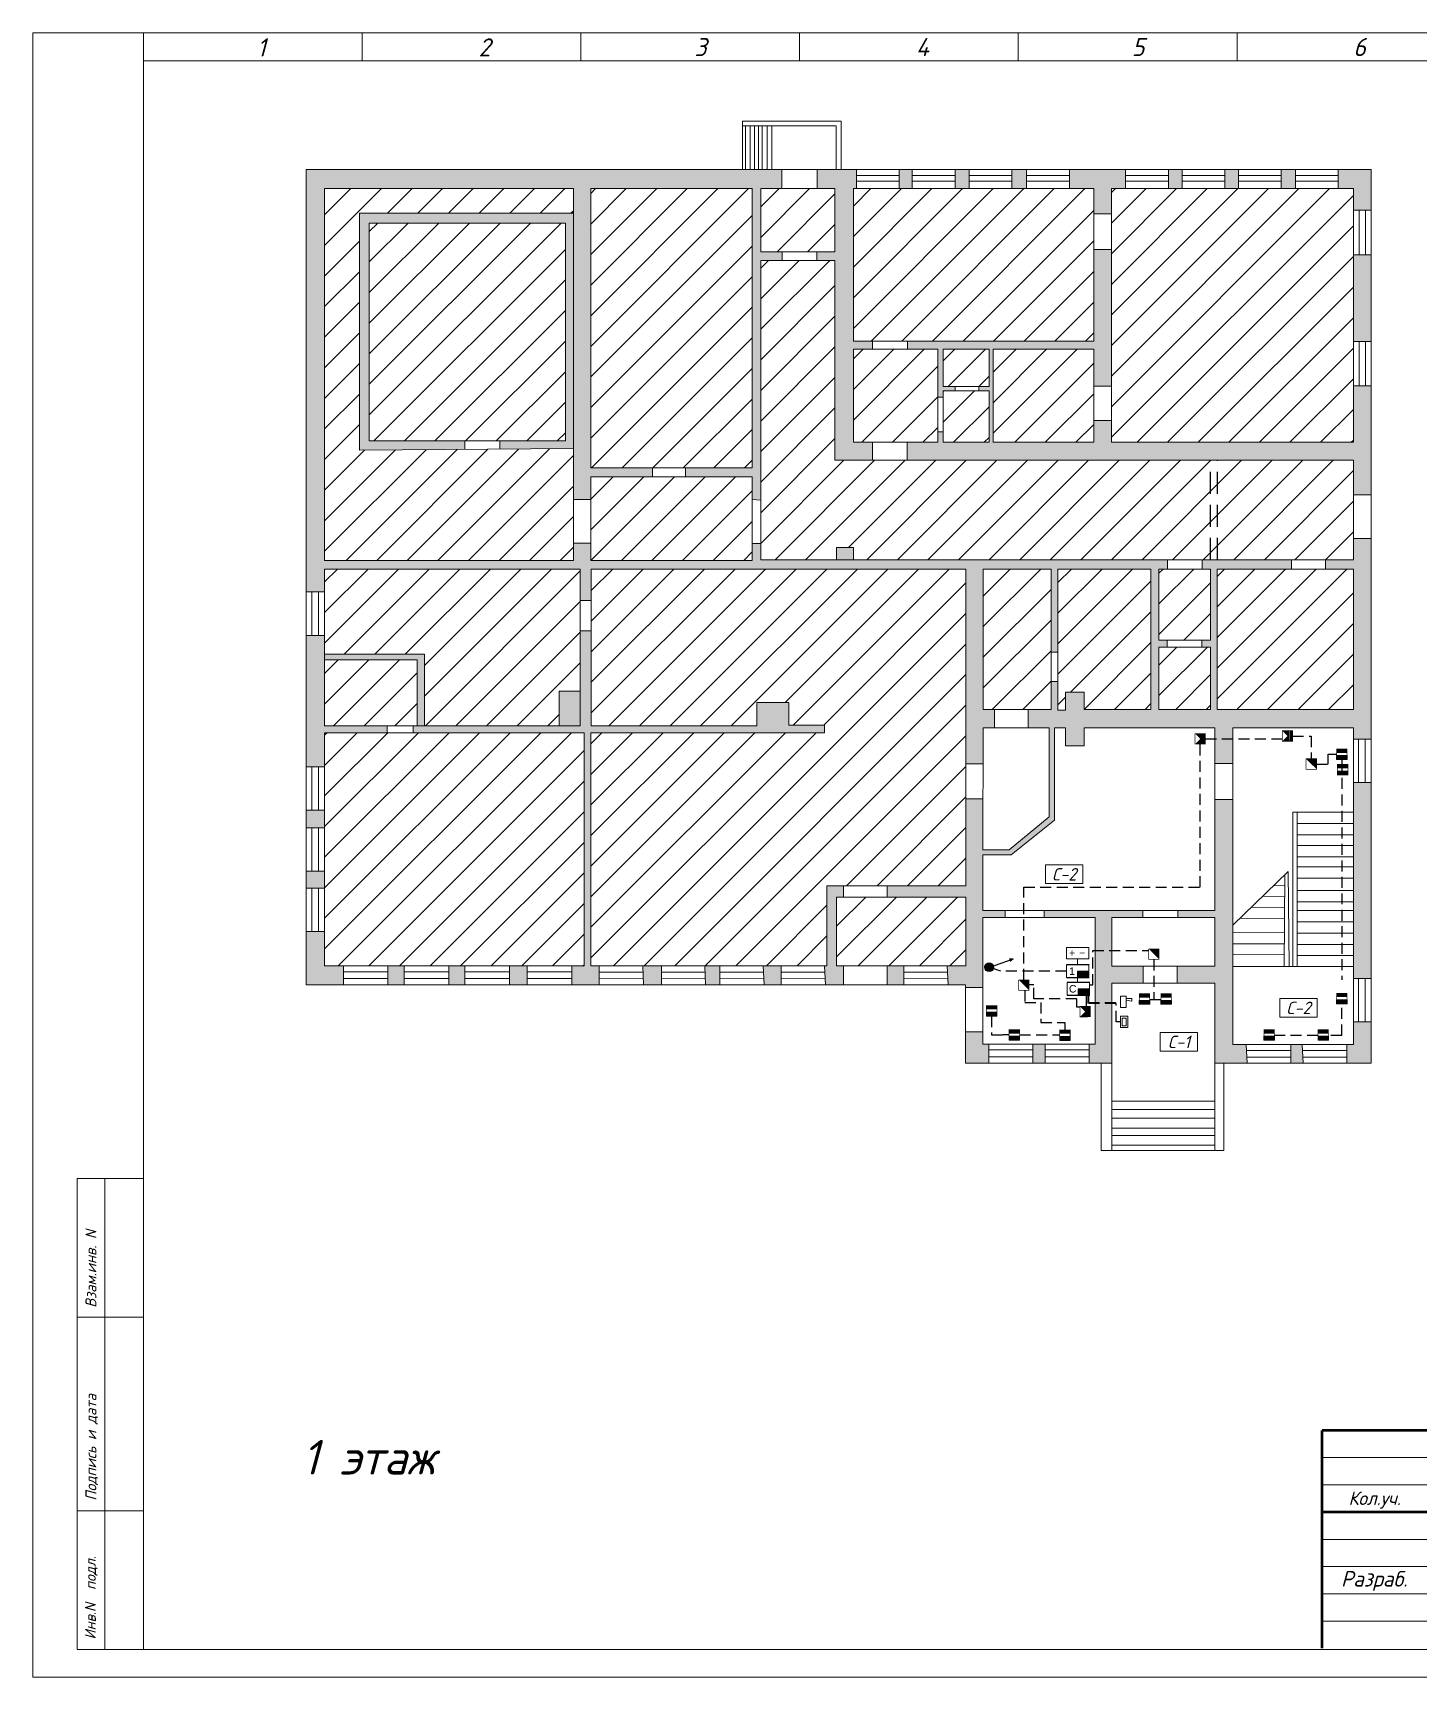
# Model space of a CAD drawing. Header units: inches. Extents: x 859 to 3530, y 393 to 1744.
# Drawn here: x 3393.6 to 3473.6, y 1135.2 to 1230.2 of the extents above; entities that cross this region are included whole.
import ezdxf

# ---------------------------------------------------------------- set-up
doc = ezdxf.new("R2010")
doc.units = ezdxf.units.IN
doc.header["$MEASUREMENT"] = 0
for name, pattern in [('Caddy_Solid', [0]), ('HIDDEN2', [4.7625, 3.175, -1.5875]), ('НЕВИДИМАЯ', [9.525, 6.35, -3.175])]:
    doc.linetypes.add(name, pattern=pattern)
doc.layers.get('0').transparency = 0.7
for name, color, linetype in [('BLK_12_THHN', 9, 'Continuous'), ('DESC', 7, 'Continuous'), ('LINK', 9, 'Continuous')]:
    doc.layers.add(name, color=color, linetype=linetype)
doc.styles.get("Standard").update_dxf_attribs({"font": 'GOST_Common Italic_0.ttf'})

# ---------------------------------------------------------------- blocks, each defined once
blk = doc.blocks.new('Звуковой')
blk.add_lwpolyline([(0.1, 2.9, 0, 4, 0), (1.5, 1.51, 4, 4, 0)], format="xyseb")
at = {"const_width": 0.2}
blk.add_lwpolyline([(0, 0), (0, 3), (3, 3), (3, 0)], close=True, dxfattribs=at)
blk = doc.blocks.new('Объем')
at = {"const_width": 0.2}
blk.add_lwpolyline([(0, 0), (0, 3), (3, 3), (3, 0)], close=True, dxfattribs=at)
for points in [[(0.21, 2.94), (0.21, 0.09)], [(0.41, 2.94), (0.41, 0.09)], [(0.61, 2.94), (0.61, 0.09)], [(0.8, 2.94), (0.8, 0.09)], [(1.01, 2.94), (1.01, 0.09)], [(1.21, 2.94), (1.21, 0.09)], [(1.39, 1.52), (2.81, 2.97)], [(1.39, 2.94), (1.39, 0.09)], [(1.39, 1.48), (2.82, 0.03)], [(1.56, 2.93), (1.56, 1.76)], [(1.56, 0.09), (1.56, 1.25)], [(1.74, 0.06), (1.74, 1.05)], [(1.76, 2.94), (1.76, 1.94)], [(1.94, 2.95), (1.94, 2.15)], [(1.94, 0.06), (1.94, 0.87)], [(2.13, 2.93), (2.13, 2.33)], [(2.13, 0.05), (2.13, 0.66)], [(2.3, 2.93), (2.3, 2.52)], [(2.31, 0.06), (2.31, 0.48)], [(2.49, 2.94), (2.49, 2.7)], [(2.49, 0.07), (2.49, 0.29)]]:
    blk.add_lwpolyline(points, dxfattribs=at)

msp = doc.modelspace()

# ---------------------------------------------------------------- hatches: boundary and pattern name
at = {"layer": 'BLK_12_THHN'}
h = msp.add_hatch(color=0, dxfattribs=at)
h.dxf.hatch_style = 1
h.paths.add_polyline_path([(3425.805, 1221.189), (3435.134, 1221.189), (3435.134, 1205.047), (3431.291, 1205.047), (3431.291, 1204.533), (3435.134, 1204.533), (3435.134, 1203.222), (3435.632, 1203.186), (3435.632, 1217.043), (3436.87, 1217.043), (3436.87, 1217.537), (3435.632, 1217.537), (3435.632, 1221.189), (3436.856, 1221.189), (3436.856, 1222.303), (3409.357, 1222.303), (3409.357, 1197.874), (3410.422, 1197.874), (3410.422, 1199.197), (3425.198, 1199.197), (3425.198, 1197.385), (3425.831, 1197.385), (3425.831, 1199.197), (3447.488, 1199.197), (3447.488, 1187.949), (3448.49, 1187.946), (3448.496, 1190.029), (3449.137, 1190.029), (3449.137, 1191.08), (3448.496, 1191.08), (3448.496, 1199.197), (3452.408, 1199.197), (3452.408, 1194.4), (3452.809, 1194.4), (3452.809, 1199.197), (3458.186, 1199.197), (3458.186, 1191.08), (3454.316, 1191.08), (3454.316, 1192.073), (3453.249, 1192.073), (3453.249, 1191.049), (3452.809, 1191.049), (3452.809, 1192.694), (3452.408, 1192.694), (3452.408, 1191.08), (3451.081, 1191.08), (3451.081, 1190.029), (3452.299, 1190.029), (3452.299, 1184.882), (3449.992, 1182.96), (3448.475, 1182.96), (3448.484, 1185.919), (3447.488, 1185.922), (3447.488, 1180.887), (3442.93, 1180.887), (3442.93, 1180.241), (3447.488, 1180.241), (3447.488, 1176.264), (3446.412, 1176.264), (3446.455, 1175.172), (3447.461, 1175.172), (3447.461, 1175.002), (3448.459, 1175.002), (3448.459, 1179.059), (3449.749, 1179.059), (3449.765, 1179.456), (3448.459, 1179.456), (3448.459, 1182.681), (3450.104, 1182.681), (3452.603, 1184.689), (3452.603, 1190.029), (3453.249, 1190.029), (3453.249, 1188.981), (3454.316, 1188.981), (3454.316, 1190.029), (3461.875, 1190.029), (3461.875, 1187.956), (3462.92, 1187.956), (3462.92, 1190.029), (3469.887, 1190.029), (3469.887, 1189.373), (3470.915, 1189.373), (3470.915, 1200.965), (3469.887, 1200.965), (3469.887, 1199.74), (3468.265, 1199.74), (3468.265, 1199.197), (3469.887, 1199.197), (3469.887, 1191.08), (3462.008, 1191.08), (3462.008, 1199.197), (3466.305, 1199.197), (3466.305, 1199.74), (3461.142, 1199.74), (3461.142, 1199.197), (3461.631, 1199.197), (3461.631, 1195.094), (3461.129, 1195.094), (3461.129, 1194.685), (3461.631, 1194.685), (3461.631, 1191.08), (3458.647, 1191.08), (3458.647, 1194.685), (3459.117, 1194.685), (3459.117, 1195.094), (3458.647, 1195.094), (3458.647, 1199.197), (3459.148, 1199.197), (3459.148, 1199.74), (3435.632, 1199.74), (3435.632, 1200.683), (3435.134, 1200.683), (3435.134, 1199.701), (3425.805, 1199.701), (3425.805, 1200.694), (3424.8, 1200.694), (3424.8, 1199.701), (3410.422, 1199.701), (3410.422, 1221.189), (3424.8, 1221.189), (3424.8, 1203.213), (3425.805, 1203.213), (3425.805, 1204.533), (3429.37, 1204.533), (3429.37, 1205.047), (3425.805, 1205.047)])
h.paths.add_polyline_path([(3440.984, 1221.189), (3441.164, 1221.189), (3441.164, 1222.303), (3438.884, 1222.303), (3438.884, 1221.189), (3439.922, 1221.189), (3439.922, 1217.537), (3438.873, 1217.537), (3438.873, 1217.043), (3439.922, 1217.043), (3439.922, 1205.495), (3442.086, 1205.495), (3442.086, 1206.526), (3440.984, 1206.526), (3440.984, 1211.906), (3442.098, 1211.906), (3442.098, 1212.376), (3440.984, 1212.376)], flags=17)
h.paths.add_polyline_path([(3455.906, 1217.676), (3454.879, 1217.676), (3454.879, 1212.376), (3444.119, 1212.376), (3444.119, 1211.906), (3445.866, 1211.906), (3445.866, 1209.127), (3446.178, 1209.127), (3446.178, 1209.496), (3446.871, 1209.496), (3446.871, 1209.745), (3446.178, 1209.745), (3446.178, 1211.906), (3448.828, 1211.906), (3448.828, 1209.745), (3448.227, 1209.745), (3448.227, 1209.496), (3448.828, 1209.496), (3448.828, 1206.526), (3446.178, 1206.526), (3446.178, 1207.131), (3445.866, 1207.131), (3445.866, 1206.526), (3444.098, 1206.526), (3444.098, 1205.495), (3469.887, 1205.495), (3469.887, 1203.488), (3470.915, 1203.488), (3470.915, 1209.783), (3469.887, 1209.783), (3469.887, 1206.526), (3455.906, 1206.526), (3455.906, 1207.794), (3454.879, 1207.794), (3454.879, 1206.526), (3449.065, 1206.526), (3449.065, 1211.906), (3454.879, 1211.906), (3454.879, 1209.779), (3455.906, 1209.779)], flags=17)
h.paths.add_polyline_path([(3454.879, 1221.189), (3454.879, 1219.736), (3455.906, 1219.736), (3455.906, 1221.189), (3456.718, 1221.189), (3456.718, 1222.303), (3453.468, 1222.303), (3453.468, 1221.189)], flags=17)
h.paths.add_polyline_path([(3450.995, 1222.303), (3450.143, 1222.303), (3450.143, 1221.189), (3450.995, 1221.189)], flags=17)
h.paths.add_polyline_path([(3446.86, 1221.189), (3447.67, 1221.189), (3447.67, 1222.303), (3446.86, 1222.303)], flags=17)
h.paths.add_polyline_path([(3443.637, 1221.189), (3444.387, 1221.189), (3444.387, 1222.303), (3443.637, 1222.303)], flags=17)
h.paths.add_polyline_path([(3459.191, 1221.189), (3459.982, 1221.189), (3459.982, 1222.303), (3459.191, 1222.303)], flags=17)
h.paths.add_polyline_path([(3462.454, 1221.189), (3463.245, 1221.189), (3463.245, 1222.303), (3462.454, 1222.303)], flags=17)
h.paths.add_polyline_path([(3465.718, 1221.189), (3466.538, 1221.189), (3466.538, 1222.303), (3465.718, 1222.303)], flags=17)
h.paths.add_polyline_path([(3469.887, 1221.189), (3469.887, 1219.94), (3470.915, 1219.94), (3470.915, 1222.303), (3469.011, 1222.303), (3469.011, 1221.189)], flags=17)
h.paths.add_polyline_path([(3469.887, 1212.355), (3470.915, 1212.355), (3470.915, 1217.368), (3469.887, 1217.368)], flags=16)
h.paths.add_polyline_path([(3425.831, 1190.137), (3425.831, 1195.631), (3425.198, 1195.631), (3425.198, 1190.137), (3415.538, 1190.137), (3415.538, 1189.739), (3425.416, 1189.739), (3425.416, 1176.264), (3424.707, 1176.264), (3424.707, 1175.172), (3426.299, 1175.172), (3426.299, 1176.264), (3425.812, 1176.264), (3425.812, 1189.739), (3439.317, 1189.739), (3439.317, 1190.181), (3437.259, 1190.181), (3437.259, 1191.486), (3435.401, 1191.486), (3435.401, 1190.137)], flags=17)
h.paths.add_polyline_path([(3409.357, 1187.768), (3410.422, 1187.768), (3410.422, 1189.739), (3414.036, 1189.739), (3414.036, 1190.137), (3410.422, 1190.137), (3410.422, 1195.366), (3409.357, 1195.366)], flags=17)
h.paths.add_polyline_path([(3415.772, 1193.943), (3415.772, 1190.137), (3416.195, 1190.137), (3416.195, 1194.278), (3410.422, 1194.278), (3410.422, 1193.943)], flags=17)
h.paths.add_polyline_path([(3410.422, 1185.261), (3409.357, 1185.261), (3409.357, 1184.237), (3410.422, 1184.237)], flags=17)
h.paths.add_polyline_path([(3410.422, 1181.729), (3409.357, 1181.729), (3409.357, 1180.761), (3410.422, 1180.761)], flags=17)
h.paths.add_polyline_path([(3409.357, 1175.172), (3411.506, 1175.172), (3411.506, 1176.264), (3410.422, 1176.264), (3410.422, 1178.253), (3409.357, 1178.253)], flags=17)
h.paths.add_polyline_path([(3414.084, 1175.172), (3415.024, 1175.172), (3415.024, 1176.264), (3414.084, 1176.264)], flags=17)
h.paths.add_polyline_path([(3417.602, 1175.172), (3418.534, 1175.172), (3418.534, 1176.264), (3417.602, 1176.264)], flags=16)
h.paths.add_polyline_path([(3421.112, 1176.264), (3421.112, 1175.172), (3422.129, 1175.172), (3422.129, 1176.264)], flags=16)
h.paths.add_polyline_path([(3428.854, 1175.172), (3429.89, 1175.172), (3429.89, 1176.264), (3428.811, 1176.264)], flags=16)
h = msp.add_hatch(color=0, dxfattribs=at)
h.dxf.hatch_style = 1
h.paths.add_polyline_path([(3412.444, 1219.763), (3412.444, 1206.07), (3418.523, 1206.113), (3418.52, 1206.602), (3413.006, 1206.602), (3413.006, 1219.201), (3424.338, 1219.201), (3424.338, 1206.602), (3420.548, 1206.602), (3420.551, 1206.128), (3424.8, 1206.158), (3424.8, 1219.763)])
h = msp.add_hatch(color=0, dxfattribs=at)
h.dxf.hatch_style = 1
h.paths.add_polyline_path([(3440.001, 1200.45), (3440.001, 1199.74), (3440.996, 1199.74), (3440.996, 1200.45)])
h.paths.add_polyline_path([(3425.198, 1192.145), (3423.979, 1192.145), (3423.979, 1190.137), (3425.198, 1190.137)])
h = msp.add_hatch(color=0, dxfattribs=at)
h.dxf.hatch_style = 1
h.paths.add_polyline_path([(3432.444, 1175.172), (3433.267, 1175.172), (3433.267, 1176.264), (3432.402, 1176.264)])
h.paths.add_polyline_path([(3436.812, 1176.264), (3435.779, 1176.264), (3435.821, 1175.172), (3436.812, 1175.172)])
h.paths.add_polyline_path([(3439.367, 1175.172), (3440.412, 1175.172), (3440.412, 1176.264), (3440.011, 1176.264), (3440.011, 1180.241), (3440.412, 1180.241), (3440.412, 1180.887), (3439.457, 1180.887), (3439.457, 1176.264), (3439.324, 1176.264)])
h.paths.add_polyline_path([(3442.93, 1175.172), (3443.9, 1175.172), (3443.9, 1176.264), (3442.93, 1176.264)])
h.paths.add_polyline_path([(3447.461, 1170.63), (3448.806, 1170.63), (3448.806, 1171.73), (3448.459, 1171.73), (3448.459, 1172.447), (3447.461, 1172.447)])
h.paths.add_polyline_path([(3455.306, 1170.63), (3455.928, 1170.63), (3455.928, 1175.27), (3457.731, 1175.27), (3457.731, 1176.248), (3455.928, 1176.248), (3455.928, 1179.059), (3457.72, 1179.059), (3457.72, 1179.456), (3452.007, 1179.456), (3452.007, 1179.059), (3454.959, 1179.059), (3454.959, 1171.73), (3454.612, 1171.73), (3454.612, 1170.63)])
h.paths.add_polyline_path([(3462.92, 1185.885), (3461.875, 1185.885), (3461.875, 1179.456), (3459.74, 1179.456), (3459.74, 1179.059), (3461.875, 1179.059), (3461.875, 1176.248), (3459.708, 1176.248), (3459.708, 1175.27), (3461.875, 1175.27), (3461.875, 1170.63), (3462.4, 1170.63), (3463.745, 1170.63), (3463.684, 1171.712), (3462.92, 1171.712)])
h.paths.add_polyline_path([(3470.915, 1186.868), (3469.887, 1186.868), (3469.887, 1175.525), (3470.915, 1175.525)])
h.paths.add_polyline_path([(3469.887, 1171.712), (3469.499, 1171.712), (3469.499, 1170.63), (3470.915, 1170.63), (3470.915, 1173.02), (3469.887, 1173.02)])
h = msp.add_hatch(color=0, dxfattribs=at)
h.dxf.hatch_style = 1
h.paths.add_polyline_path([(3450.23, 1176.653), (3450.058, 1176.594), (3450.085, 1176.509)])
h.paths.add_polyline_path([(3450.033, 1176.671), (3450.058, 1176.594), (3450.23, 1176.653)])
h = msp.add_hatch(color=0, dxfattribs=at)
h.dxf.hatch_style = 1
h.paths.add_polyline_path([(3449.086, 1176.179, 1), (3448.587, 1176.179, 1)])
h = msp.add_hatch(color=0, dxfattribs=at)
h.dxf.hatch_style = 1
h.paths.add_polyline_path([(3452.07, 1171.73), (3451.349, 1171.73), (3451.349, 1170.63), (3452.07, 1170.63)])
h.paths.add_polyline_path([(3466.922, 1171.712), (3466.261, 1171.712), (3466.261, 1170.63), (3466.983, 1170.63)])
at = {"layer": 'DESC', "lineweight": 15}
h = msp.add_hatch(color=0, dxfattribs=at)
h.dxf.hatch_style = 1
h.paths.add_polyline_path([(3468.916, 1188.419), (3468.916, 1188.194), (3469.521, 1188.194), (3469.521, 1188.419)])
h.paths.add_polyline_path([(3469.521, 1188.575), (3469.521, 1188.799), (3468.916, 1188.799), (3468.916, 1188.575)])
h = msp.add_hatch(color=0, dxfattribs=at)
h.dxf.hatch_style = 1
h.paths.add_polyline_path([(3468.966, 1187.521), (3468.966, 1187.296), (3469.571, 1187.296), (3469.571, 1187.521)])
h.paths.add_polyline_path([(3469.571, 1187.677), (3469.571, 1187.901), (3468.966, 1187.901), (3468.966, 1187.677)])
at = {"layer": 'DESC'}
for points in [[(3453.946, 1175.956), (3453.946, 1175.578), (3454.594, 1175.578), (3454.594, 1175.956)], [(3453.987, 1174.935), (3453.987, 1174.557), (3454.635, 1174.557), (3454.635, 1174.935)]]:
    msp.add_hatch(color=0, dxfattribs=at).paths.add_polyline_path(points)
at = {"layer": 'DESC', "lineweight": 15}
h = msp.add_hatch(color=0, dxfattribs=at)
h.dxf.hatch_style = 1
h.paths.add_polyline_path([(3448.673, 1173.586), (3448.673, 1173.362), (3449.278, 1173.362), (3449.278, 1173.586)])
h.paths.add_polyline_path([(3449.278, 1173.742), (3449.278, 1173.967), (3448.673, 1173.967), (3448.673, 1173.742)])
h = msp.add_hatch(color=0, dxfattribs=at)
h.dxf.hatch_style = 1
h.paths.add_polyline_path([(3457.51, 1174.267), (3457.51, 1174.042), (3458.115, 1174.042), (3458.115, 1174.267)])
h.paths.add_polyline_path([(3458.115, 1174.423), (3458.115, 1174.647), (3457.51, 1174.647), (3457.51, 1174.423)])
h = msp.add_hatch(color=0, dxfattribs=at)
h.dxf.hatch_style = 1
h.paths.add_polyline_path([(3458.761, 1174.267), (3458.761, 1174.042), (3459.366, 1174.042), (3459.366, 1174.267)])
h.paths.add_polyline_path([(3459.366, 1174.423), (3459.366, 1174.647), (3458.761, 1174.647), (3458.761, 1174.423)])
h = msp.add_hatch(color=0, dxfattribs=at)
h.dxf.hatch_style = 1
h.paths.add_polyline_path([(3468.918, 1174.3), (3468.918, 1174.076), (3469.523, 1174.076), (3469.523, 1174.3)])
h.paths.add_polyline_path([(3469.523, 1174.456), (3469.523, 1174.68), (3468.918, 1174.68), (3468.918, 1174.456)])
h = msp.add_hatch(color=0, dxfattribs=at)
h.dxf.hatch_style = 1
h.paths.add_polyline_path([(3449.988, 1172.194), (3449.988, 1171.969), (3450.593, 1171.969), (3450.593, 1172.194)])
h.paths.add_polyline_path([(3450.593, 1172.35), (3450.593, 1172.574), (3449.988, 1172.574), (3449.988, 1172.35)])
h = msp.add_hatch(color=0, dxfattribs=at)
h.dxf.hatch_style = 1
h.paths.add_polyline_path([(3452.911, 1172.179), (3452.911, 1171.955), (3453.516, 1171.955), (3453.516, 1172.179)])
h.paths.add_polyline_path([(3453.516, 1172.335), (3453.516, 1172.559), (3452.911, 1172.559), (3452.911, 1172.335)])
h = msp.add_hatch(color=0, dxfattribs=at)
h.dxf.hatch_style = 1
h.paths.add_polyline_path([(3464.715, 1172.194), (3464.715, 1171.97), (3465.32, 1171.97), (3465.32, 1172.194)])
h.paths.add_polyline_path([(3465.32, 1172.35), (3465.32, 1172.575), (3464.715, 1172.575), (3464.715, 1172.35)])
h = msp.add_hatch(color=0, dxfattribs=at)
h.dxf.hatch_style = 1
h.paths.add_polyline_path([(3467.841, 1172.194), (3467.841, 1171.97), (3468.445, 1171.97), (3468.445, 1172.194)])
h.paths.add_polyline_path([(3468.445, 1172.35), (3468.445, 1172.575), (3467.841, 1172.575), (3467.841, 1172.35)])
at = {"layer": 'LINK'}
h = msp.add_hatch(dxfattribs=at)
h.set_pattern_fill('ANSI31', color=0, scale=10)
h.set_pattern_definition([(45, (2182.1517, 1076.8079), (-0.8838835, 0.8838835), [])])
h.paths.add_polyline_path([(3435.134, 1221.189), (3425.805, 1221.189), (3425.805, 1205.047), (3435.134, 1205.047)])
h.paths.add_polyline_path([(3424.338, 1219.201), (3413.006, 1219.201), (3413.006, 1206.602), (3424.338, 1206.602)], flags=17)
h.paths.add_polyline_path([(3424.8, 1206.158), (3412.444, 1206.07), (3412.444, 1219.763), (3424.8, 1219.763), (3424.8, 1221.189), (3410.422, 1221.189), (3410.422, 1199.701), (3424.8, 1199.701)])
h.paths.add_polyline_path([(3435.134, 1204.533), (3425.805, 1204.533), (3425.805, 1199.701), (3435.134, 1199.701)])
h.paths.add_polyline_path([(3469.887, 1205.495), (3439.922, 1205.495), (3439.922, 1217.043), (3435.632, 1217.043), (3435.632, 1199.74), (3440.001, 1199.74), (3440.001, 1200.45), (3440.996, 1200.45), (3440.996, 1199.74), (3469.887, 1199.74)])
h.paths.add_polyline_path([(3454.879, 1221.189), (3440.984, 1221.189), (3440.984, 1212.376), (3454.879, 1212.376)])
h.paths.add_polyline_path([(3439.922, 1221.189), (3435.632, 1221.189), (3435.632, 1217.537), (3439.922, 1217.537)])
h.paths.add_polyline_path([(3469.887, 1221.189), (3455.906, 1221.189), (3455.906, 1206.526), (3469.887, 1206.526)])
h.paths.add_polyline_path([(3454.879, 1211.906), (3449.065, 1211.906), (3449.065, 1206.526), (3454.879, 1206.526)], flags=17)
h.paths.add_polyline_path([(3448.828, 1209.496), (3446.178, 1209.496), (3446.178, 1206.526), (3448.828, 1206.526)], flags=17)
h.paths.add_polyline_path([(3448.828, 1211.906), (3446.178, 1211.906), (3446.178, 1209.745), (3448.828, 1209.745)], flags=17)
h.paths.add_polyline_path([(3445.866, 1211.906), (3440.984, 1211.906), (3440.984, 1206.526), (3445.866, 1206.526)], flags=17)
h.paths.add_polyline_path([(3425.198, 1199.197), (3410.422, 1199.197), (3410.422, 1194.278), (3416.195, 1194.278), (3416.195, 1190.137), (3423.979, 1190.137), (3423.979, 1192.145), (3425.198, 1192.145)])
h.paths.add_polyline_path([(3425.416, 1189.739), (3410.422, 1189.739), (3410.422, 1176.264), (3425.416, 1176.264)])
h.paths.add_polyline_path([(3415.772, 1193.943), (3410.422, 1193.943), (3410.422, 1190.137), (3415.772, 1190.137)], flags=17)
h.paths.add_polyline_path([(3447.488, 1199.197), (3425.831, 1199.197), (3425.831, 1190.137), (3435.401, 1190.137), (3435.401, 1191.486), (3437.259, 1191.486), (3437.259, 1190.181), (3439.317, 1190.181), (3439.317, 1189.739), (3425.812, 1189.739), (3425.812, 1176.264), (3439.457, 1176.264), (3439.457, 1180.887), (3447.488, 1180.887)])
h.paths.add_polyline_path([(3447.488, 1180.241), (3440.011, 1180.241), (3440.011, 1176.264), (3447.488, 1176.264)], flags=17)
h.paths.add_polyline_path([(3452.408, 1199.197), (3448.496, 1199.197), (3448.496, 1191.08), (3452.408, 1191.08)])
h.paths.add_polyline_path([(3458.186, 1199.197), (3452.809, 1199.197), (3452.809, 1191.049), (3453.249, 1191.049), (3453.249, 1192.073), (3454.316, 1192.073), (3454.316, 1191.08), (3458.186, 1191.08)])
h.paths.add_polyline_path([(3461.631, 1199.197), (3458.647, 1199.197), (3458.647, 1195.094), (3461.631, 1195.094)])
h.paths.add_polyline_path([(3461.631, 1194.685), (3458.647, 1194.685), (3458.647, 1191.08), (3461.631, 1191.08)])
h.paths.add_polyline_path([(3469.887, 1199.197), (3462.008, 1199.197), (3462.008, 1191.08), (3469.887, 1191.08)])

# ---------------------------------------------------------------- linework, layer by layer
at = {"layer": 'BLK_12_THHN', "color": 0, "lineweight": 15}
for p, q in [((3440.272, 1225.09), (3434.567, 1225.09)), ((3434.567, 1225.09), (3434.567, 1222.303)), ((3440.272, 1222.303), (3440.272, 1225.09)), ((3434.567, 1224.818), (3439.987, 1224.818)), ((3434.757, 1224.818), (3434.757, 1222.303)), ((3435.018, 1224.818), (3435.018, 1222.303)), ((3435.267, 1224.818), (3435.267, 1222.303)), ((3435.504, 1224.818), (3435.504, 1222.303)), ((3435.706, 1224.818), (3435.706, 1222.303)), ((3436.002, 1224.818), (3436.002, 1222.303)), ((3436.275, 1224.818), (3436.275, 1222.303)), ((3439.987, 1224.818), (3439.987, 1222.303)), ((3409.357, 1222.303), (3470.915, 1222.303)), ((3409.357, 1175.172), (3409.357, 1222.303)), ((3436.856, 1222.303), (3436.856, 1221.189)), ((3438.884, 1222.303), (3438.884, 1221.189)), ((3441.164, 1222.303), (3441.164, 1221.189)), ((3443.637, 1222.303), (3443.637, 1221.189)), ((3444.387, 1222.303), (3444.387, 1221.189)), ((3446.86, 1222.303), (3446.86, 1221.189)), ((3447.67, 1222.303), (3447.67, 1221.189)), ((3450.143, 1222.303), (3450.143, 1221.189)), ((3450.995, 1222.303), (3450.995, 1221.189)), ((3453.468, 1222.303), (3453.468, 1221.189)), ((3456.718, 1222.303), (3456.718, 1221.189)), ((3459.191, 1222.303), (3459.191, 1221.189)), ((3459.982, 1222.303), (3459.982, 1221.189)), ((3462.454, 1222.303), (3462.454, 1221.189)), ((3463.245, 1222.303), (3463.245, 1221.189)), ((3465.718, 1222.303), (3465.718, 1221.189)), ((3466.538, 1222.303), (3466.538, 1221.189)), ((3469.011, 1222.303), (3469.011, 1221.189)), ((3470.915, 1222.303), (3470.915, 1170.63)), ((3441.164, 1221.955), (3443.637, 1221.955)), ((3441.164, 1221.61), (3443.637, 1221.61)), ((3444.387, 1221.955), (3446.86, 1221.955)), ((3444.387, 1221.61), (3446.86, 1221.61)), ((3447.67, 1221.955), (3450.143, 1221.955)), ((3447.67, 1221.61), (3450.143, 1221.61)), ((3450.995, 1221.955), (3453.468, 1221.955)), ((3450.995, 1221.61), (3453.468, 1221.61)), ((3456.718, 1221.955), (3459.191, 1221.955)), ((3456.718, 1221.61), (3459.191, 1221.61)), ((3459.982, 1221.955), (3462.454, 1221.955)), ((3459.982, 1221.61), (3462.454, 1221.61)), ((3463.245, 1221.955), (3465.718, 1221.955)), ((3463.245, 1221.61), (3465.718, 1221.61)), ((3466.538, 1221.955), (3469.011, 1221.955)), ((3466.538, 1221.61), (3469.011, 1221.61)), ((3424.8, 1221.189), (3410.422, 1221.189)), ((3410.422, 1221.189), (3410.422, 1199.701)), ((3424.8, 1199.701), (3424.8, 1221.189)), ((3425.805, 1221.189), (3435.134, 1221.189)), ((3425.805, 1205.047), (3425.805, 1221.189)), ((3435.134, 1221.189), (3435.134, 1205.047)), ((3435.632, 1221.189), (3439.922, 1221.189)), ((3435.632, 1217.537), (3435.632, 1221.189)), ((3439.922, 1221.189), (3439.922, 1217.537)), ((3440.984, 1221.189), (3454.879, 1221.189)), ((3440.984, 1212.376), (3440.984, 1221.189)), ((3454.879, 1221.189), (3454.879, 1212.376)), ((3455.906, 1221.189), (3469.887, 1221.189)), ((3455.906, 1206.526), (3455.906, 1221.189)), ((3469.887, 1221.189), (3469.887, 1206.526)), ((3424.8, 1219.763), (3412.444, 1219.763)), ((3412.444, 1219.763), (3412.444, 1206.07)), ((3454.879, 1219.736), (3455.906, 1219.736)), ((3469.887, 1219.94), (3470.915, 1219.94)), ((3470.211, 1219.94), (3470.211, 1217.368)), ((3470.581, 1219.94), (3470.581, 1217.368)), ((3424.338, 1219.201), (3413.006, 1219.201)), ((3413.006, 1219.201), (3413.006, 1206.602)), ((3424.338, 1206.602), (3424.338, 1219.201)), ((3439.922, 1217.537), (3435.632, 1217.537)), ((3436.87, 1217.537), (3436.87, 1217.043)), ((3438.873, 1217.537), (3438.873, 1217.043)), ((3454.879, 1217.676), (3455.906, 1217.676)), ((3435.632, 1217.043), (3439.922, 1217.043)), ((3435.632, 1199.74), (3435.632, 1217.043)), ((3439.922, 1217.043), (3439.922, 1205.495)), ((3469.887, 1217.368), (3470.915, 1217.368)), ((3454.879, 1212.376), (3440.984, 1212.376)), ((3440.984, 1211.906), (3445.866, 1211.906)), ((3440.984, 1206.526), (3440.984, 1211.906)), ((3442.098, 1212.376), (3442.098, 1211.906)), ((3444.119, 1212.376), (3444.119, 1211.906)), ((3445.866, 1211.906), (3445.866, 1206.526)), ((3446.178, 1211.906), (3448.828, 1211.906)), ((3446.178, 1209.745), (3446.178, 1211.906)), ((3448.828, 1211.906), (3448.828, 1209.745)), ((3449.065, 1211.906), (3454.879, 1211.906)), ((3449.065, 1206.526), (3449.065, 1211.906)), ((3454.879, 1211.906), (3454.879, 1206.526)), ((3469.887, 1212.355), (3470.915, 1212.355)), ((3470.211, 1212.355), (3470.211, 1209.783)), ((3470.581, 1212.355), (3470.581, 1209.783)), ((3445.866, 1209.127), (3446.178, 1209.127)), ((3448.828, 1209.745), (3446.178, 1209.745)), ((3446.178, 1209.496), (3448.828, 1209.496)), ((3446.178, 1206.526), (3446.178, 1209.496)), ((3446.871, 1209.745), (3446.871, 1209.496)), ((3448.227, 1209.745), (3448.227, 1209.496)), ((3448.828, 1209.496), (3448.828, 1206.526)), ((3454.879, 1209.779), (3455.906, 1209.779)), ((3469.887, 1209.783), (3470.915, 1209.783)), ((3445.866, 1207.131), (3446.178, 1207.131)), ((3454.879, 1207.794), (3455.906, 1207.794)), ((3412.444, 1206.07), (3424.8, 1206.158)), ((3413.006, 1206.602), (3424.338, 1206.602)), ((3418.52, 1206.602), (3418.523, 1206.113)), ((3420.548, 1206.602), (3420.551, 1206.128)), ((3445.866, 1206.526), (3440.984, 1206.526)), ((3442.086, 1206.526), (3442.086, 1205.495)), ((3444.098, 1206.526), (3444.098, 1205.495)), ((3448.828, 1206.526), (3446.178, 1206.526)), ((3454.879, 1206.526), (3449.065, 1206.526)), ((3469.887, 1206.526), (3455.906, 1206.526)), ((3439.922, 1205.495), (3469.887, 1205.495)), ((3469.887, 1205.495), (3469.887, 1199.74)), ((3435.134, 1205.047), (3425.805, 1205.047)), ((3435.134, 1204.533), (3425.805, 1204.533)), ((3425.805, 1204.533), (3425.805, 1199.701)), ((3429.37, 1205.047), (3429.37, 1204.533)), ((3431.291, 1205.047), (3431.291, 1204.533)), ((3435.134, 1199.701), (3435.134, 1204.533)), ((3424.8, 1203.213), (3425.805, 1203.213)), ((3435.134, 1203.222), (3435.632, 1203.186)), ((3469.887, 1203.488), (3470.915, 1203.488)), ((3424.8, 1200.694), (3425.805, 1200.694)), ((3435.134, 1200.683), (3435.632, 1200.683)), ((3440.001, 1199.74), (3440.001, 1200.45)), ((3440.001, 1200.45), (3440.996, 1200.45)), ((3440.996, 1200.45), (3440.996, 1199.74)), ((3469.887, 1200.965), (3470.915, 1200.965)), ((3410.422, 1199.701), (3424.8, 1199.701)), ((3425.805, 1199.701), (3435.134, 1199.701)), ((3469.887, 1199.74), (3435.632, 1199.74)), ((3459.148, 1199.74), (3459.148, 1199.197)), ((3461.142, 1199.74), (3461.142, 1199.197)), ((3466.305, 1199.74), (3466.305, 1199.197)), ((3468.265, 1199.74), (3468.265, 1199.197)), ((3425.198, 1199.197), (3410.422, 1199.197)), ((3410.422, 1199.197), (3410.422, 1190.137)), ((3425.198, 1190.137), (3425.198, 1199.197)), ((3425.831, 1190.137), (3425.831, 1199.197)), ((3425.831, 1199.197), (3447.488, 1199.197)), ((3447.488, 1199.197), (3447.488, 1180.887)), ((3448.496, 1191.08), (3448.496, 1199.197)), ((3448.496, 1199.197), (3452.408, 1199.197)), ((3452.408, 1199.197), (3452.408, 1191.08)), ((3458.186, 1199.197), (3452.809, 1199.197)), ((3452.809, 1199.197), (3452.809, 1191.049)), ((3458.186, 1191.08), (3458.186, 1199.197)), ((3461.631, 1199.197), (3458.647, 1199.197)), ((3458.647, 1199.197), (3458.647, 1195.094)), ((3461.631, 1195.094), (3461.631, 1199.197)), ((3469.887, 1199.197), (3462.008, 1199.197)), ((3462.008, 1199.197), (3462.008, 1191.08)), ((3469.887, 1191.08), (3469.887, 1199.197)), ((3409.357, 1197.874), (3410.422, 1197.874)), ((3409.676, 1197.874), (3409.676, 1195.366)), ((3410.062, 1197.874), (3410.062, 1195.366)), ((3425.198, 1197.385), (3425.831, 1197.385)), ((3425.198, 1195.631), (3425.831, 1195.631)), ((3409.357, 1195.366), (3410.422, 1195.366)), ((3458.647, 1195.094), (3461.631, 1195.094)), ((3458.647, 1194.685), (3461.631, 1194.685)), ((3458.647, 1191.08), (3458.647, 1194.685)), ((3459.117, 1195.094), (3459.117, 1194.685)), ((3461.129, 1195.094), (3461.129, 1194.685)), ((3461.631, 1194.685), (3461.631, 1191.08)), ((3410.422, 1194.278), (3416.195, 1194.278)), ((3415.772, 1193.943), (3410.422, 1193.943)), ((3415.772, 1190.137), (3415.772, 1193.943)), ((3416.195, 1194.278), (3416.195, 1190.137)), ((3452.408, 1194.4), (3452.809, 1194.4)), ((3425.198, 1192.145), (3423.979, 1192.145)), ((3423.979, 1192.145), (3423.979, 1190.137)), ((3452.408, 1192.694), (3452.809, 1192.694)), ((3453.249, 1191.049), (3453.249, 1192.073)), ((3453.249, 1192.073), (3454.316, 1192.073)), ((3454.316, 1192.073), (3454.316, 1191.08)), ((3437.259, 1191.486), (3435.401, 1191.486)), ((3435.401, 1191.486), (3435.401, 1190.137)), ((3437.259, 1190.181), (3437.259, 1191.486)), ((3452.408, 1191.08), (3448.496, 1191.08)), ((3449.137, 1191.08), (3449.137, 1190.029)), ((3451.081, 1191.08), (3451.081, 1190.029)), ((3452.809, 1191.049), (3453.249, 1191.049)), ((3454.316, 1191.08), (3458.186, 1191.08)), ((3461.631, 1191.08), (3458.647, 1191.08)), ((3462.008, 1191.08), (3469.887, 1191.08)), ((3410.422, 1190.137), (3425.198, 1190.137)), ((3414.036, 1190.137), (3414.036, 1189.739)), ((3415.538, 1190.137), (3415.538, 1189.739)), ((3435.401, 1190.137), (3425.831, 1190.137)), ((3439.317, 1190.181), (3437.259, 1190.181)), ((3439.317, 1189.739), (3439.317, 1190.181)), ((3448.475, 1182.96), (3448.496, 1190.029)), ((3448.496, 1190.029), (3452.299, 1190.029)), ((3452.299, 1190.029), (3452.299, 1184.882)), ((3453.249, 1190.029), (3452.603, 1190.029)), ((3452.603, 1190.029), (3452.603, 1184.689)), ((3453.249, 1188.981), (3453.249, 1190.029)), ((3461.875, 1190.029), (3454.316, 1190.029)), ((3454.316, 1190.029), (3454.316, 1188.981)), ((3461.875, 1179.456), (3461.875, 1190.029)), ((3462.92, 1171.712), (3462.92, 1190.029)), ((3462.92, 1190.029), (3469.887, 1190.029)), ((3469.887, 1190.029), (3469.887, 1171.712)), ((3425.416, 1189.739), (3410.422, 1189.739)), ((3410.422, 1189.739), (3410.422, 1176.264)), ((3425.416, 1176.264), (3425.416, 1189.739)), ((3425.812, 1176.264), (3425.812, 1189.739)), ((3425.812, 1189.739), (3439.317, 1189.739)), ((3454.316, 1188.981), (3453.249, 1188.981)), ((3469.887, 1189.373), (3470.915, 1189.373)), ((3470.177, 1189.373), (3470.177, 1186.868)), ((3470.576, 1189.373), (3470.576, 1186.868)), ((3409.357, 1187.768), (3410.422, 1187.768)), ((3409.676, 1187.768), (3409.676, 1185.261)), ((3410.062, 1187.768), (3410.062, 1185.261)), ((3447.488, 1187.949), (3448.49, 1187.946)), ((3461.875, 1187.956), (3462.92, 1187.956)), ((3469.887, 1186.868), (3470.915, 1186.868)), ((3409.357, 1185.261), (3410.422, 1185.261)), ((3447.488, 1185.922), (3448.484, 1185.919)), ((3461.875, 1185.885), (3462.92, 1185.885)), ((3409.357, 1184.237), (3410.422, 1184.237)), ((3409.676, 1184.237), (3409.676, 1181.729)), ((3410.062, 1184.237), (3410.062, 1181.729)), ((3452.299, 1184.882), (3449.992, 1182.96)), ((3452.603, 1184.689), (3450.104, 1182.681)), ((3469.887, 1185.142), (3466.387, 1185.142)), ((3466.387, 1185.142), (3466.387, 1176.224)), ((3466.641, 1185.142), (3466.641, 1176.224)), ((3466.641, 1184.487), (3469.887, 1184.487)), ((3466.641, 1183.832), (3469.887, 1183.832)), ((3450.104, 1182.681), (3448.459, 1182.681)), ((3448.459, 1182.681), (3448.459, 1179.456)), ((3449.992, 1182.96), (3448.475, 1182.96)), ((3466.641, 1183.219), (3469.887, 1183.219)), ((3466.641, 1182.564), (3469.887, 1182.564)), ((3409.357, 1181.729), (3410.422, 1181.729)), ((3462.92, 1178.612), (3466.113, 1181.718)), ((3465.915, 1181.527), (3465.878, 1176.224)), ((3466.113, 1181.718), (3466.176, 1176.224)), ((3466.641, 1181.993), (3469.887, 1181.993)), ((3409.357, 1180.761), (3410.422, 1180.761)), ((3409.676, 1180.761), (3409.676, 1178.253)), ((3410.062, 1180.761), (3410.062, 1178.253)), ((3447.488, 1180.887), (3439.457, 1180.887)), ((3439.457, 1180.887), (3439.457, 1176.264)), ((3440.412, 1180.887), (3440.412, 1180.241)), ((3442.93, 1180.887), (3442.93, 1180.241)), ((3465.911, 1180.889), (3465.278, 1180.907)), ((3466.641, 1181.338), (3469.887, 1181.338)), ((3466.641, 1180.62), (3469.887, 1180.62)), ((3447.488, 1180.241), (3440.011, 1180.241)), ((3440.011, 1180.241), (3440.011, 1176.264)), ((3447.488, 1176.264), (3447.488, 1180.241)), ((3448.459, 1179.456), (3461.875, 1179.456)), ((3449.765, 1179.456), (3449.749, 1179.059)), ((3452.007, 1179.456), (3452.007, 1179.059)), ((3457.72, 1179.456), (3457.72, 1179.059)), ((3459.74, 1179.456), (3459.74, 1179.059)), ((3465.902, 1179.649), (3463.979, 1179.642)), ((3465.907, 1180.265), (3464.637, 1180.282)), ((3466.641, 1179.964), (3469.887, 1179.964)), ((3466.641, 1179.457), (3469.887, 1179.457)), ((3448.459, 1179.059), (3454.959, 1179.059)), ((3448.459, 1171.73), (3448.459, 1179.059)), ((3454.959, 1179.059), (3454.959, 1171.73)), ((3455.928, 1179.059), (3461.875, 1179.059)), ((3455.928, 1176.248), (3455.928, 1179.059)), ((3461.875, 1179.059), (3461.875, 1176.248)), ((3465.898, 1179.008), (3463.329, 1179.01)), ((3466.641, 1178.802), (3469.887, 1178.802)), ((3409.357, 1178.253), (3410.422, 1178.253)), ((3462.92, 1178.184), (3465.892, 1178.163)), ((3466.641, 1178.147), (3469.887, 1178.147)), ((3462.92, 1177.526), (3465.888, 1177.535)), ((3462.92, 1176.894), (3465.883, 1176.919)), ((3466.641, 1177.492), (3469.887, 1177.492)), ((3466.641, 1176.858), (3469.887, 1176.858)), ((3410.422, 1176.264), (3425.416, 1176.264)), ((3411.506, 1176.264), (3411.506, 1175.172)), ((3411.506, 1175.909), (3414.084, 1175.909)), ((3414.084, 1176.264), (3414.084, 1175.172)), ((3415.024, 1176.264), (3415.024, 1175.172)), ((3415.024, 1175.909), (3417.602, 1175.909)), ((3417.602, 1176.264), (3417.602, 1175.172)), ((3418.534, 1176.264), (3418.534, 1175.172)), ((3418.534, 1175.909), (3421.112, 1175.909)), ((3421.112, 1176.264), (3421.112, 1175.172)), ((3422.129, 1176.264), (3422.129, 1175.172)), ((3422.129, 1175.909), (3424.707, 1175.909)), ((3424.707, 1176.264), (3424.707, 1175.172)), ((3439.457, 1176.264), (3425.812, 1176.264)), ((3426.299, 1176.264), (3426.299, 1175.172)), ((3426.299, 1175.904), (3428.826, 1175.89)), ((3428.811, 1176.264), (3428.854, 1175.172)), ((3429.89, 1176.264), (3429.89, 1175.172)), ((3429.89, 1175.904), (3432.416, 1175.89)), ((3432.402, 1176.264), (3432.444, 1175.172)), ((3433.267, 1176.264), (3433.267, 1175.172)), ((3433.267, 1175.904), (3435.793, 1175.89)), ((3435.779, 1176.264), (3435.821, 1175.172)), ((3436.812, 1176.264), (3436.812, 1175.172)), ((3436.812, 1175.904), (3439.339, 1175.89)), ((3439.324, 1176.264), (3439.367, 1175.172)), ((3440.011, 1176.264), (3447.488, 1176.264)), ((3440.412, 1176.264), (3440.412, 1175.172)), ((3442.93, 1176.264), (3442.93, 1175.172)), ((3443.9, 1176.264), (3443.9, 1175.172)), ((3443.9, 1175.904), (3446.427, 1175.89)), ((3446.412, 1176.264), (3446.455, 1175.172)), ((3461.875, 1176.248), (3455.928, 1176.248)), ((3457.731, 1176.248), (3457.731, 1175.27)), ((3459.708, 1176.248), (3459.708, 1175.27)), ((3462.92, 1176.224), (3469.887, 1176.224)), ((3447.461, 1175.172), (3409.357, 1175.172)), ((3411.506, 1175.523), (3414.084, 1175.523)), ((3415.024, 1175.523), (3417.602, 1175.523)), ((3418.534, 1175.523), (3421.112, 1175.523)), ((3422.129, 1175.523), (3424.707, 1175.523)), ((3426.299, 1175.511), (3428.84, 1175.525)), ((3429.89, 1175.511), (3432.43, 1175.525)), ((3433.267, 1175.511), (3435.808, 1175.525)), ((3436.812, 1175.511), (3439.353, 1175.525)), ((3443.9, 1175.511), (3446.441, 1175.525)), ((3447.461, 1170.63), (3447.461, 1175.172)), ((3447.461, 1175.002), (3448.459, 1175.002)), ((3455.928, 1175.27), (3461.875, 1175.27)), ((3455.928, 1175.27), (3455.928, 1165.591)), ((3461.875, 1175.27), (3461.875, 1165.591)), ((3469.887, 1175.525), (3470.915, 1175.525)), ((3470.177, 1175.525), (3470.177, 1173.02)), ((3470.576, 1175.525), (3470.576, 1173.02)), ((3469.887, 1173.02), (3470.915, 1173.02)), ((3447.461, 1172.447), (3448.459, 1172.447)), ((3454.959, 1171.73), (3448.459, 1171.73)), ((3448.806, 1171.73), (3448.806, 1170.63)), ((3448.806, 1171.4), (3451.349, 1171.4)), ((3448.806, 1171.006), (3451.349, 1171.006)), ((3451.349, 1171.73), (3451.349, 1170.63)), ((3452.07, 1171.73), (3452.07, 1170.63)), ((3452.07, 1171.4), (3454.612, 1171.4)), ((3452.07, 1171.006), (3454.612, 1171.006)), ((3454.612, 1171.73), (3454.612, 1170.63)), ((3469.887, 1171.712), (3462.92, 1171.712)), ((3463.684, 1171.712), (3463.745, 1170.63)), ((3463.704, 1171.369), (3466.261, 1171.369)), ((3463.725, 1170.982), (3466.261, 1170.982)), ((3466.261, 1171.712), (3466.261, 1170.63)), ((3466.922, 1171.712), (3466.983, 1170.63)), ((3466.942, 1171.369), (3469.499, 1171.369)), ((3466.963, 1170.982), (3469.499, 1170.982)), ((3469.499, 1171.712), (3469.499, 1170.63)), ((3455.306, 1170.63), (3447.461, 1170.63)), ((3455.306, 1165.591), (3455.306, 1170.63)), ((3455.306, 1170.63), (3455.928, 1170.63)), ((3462.4, 1170.63), (3461.875, 1170.63)), ((3470.915, 1170.63), (3462.4, 1170.63)), ((3462.4, 1170.63), (3462.4, 1165.591)), ((3455.928, 1168.45), (3461.875, 1168.45)), ((3455.928, 1167.95), (3461.875, 1167.95)), ((3455.928, 1167.45), (3461.875, 1167.45)), ((3455.928, 1166.889), (3461.875, 1166.889)), ((3455.928, 1166.45), (3461.875, 1166.45)), ((3462.4, 1165.591), (3455.306, 1165.591)), ((3455.928, 1165.904), (3461.875, 1165.904))]:
    msp.add_line(p, q, dxfattribs=at)
at = {"layer": 'BLK_12_THHN', "color": 0, "linetype": 'HIDDEN2', "ltscale": 0.2}
for p, q in [((3461.033, 1180.806), (3461.033, 1189.081)), ((3461.335, 1189.384), (3465.772, 1189.389)), ((3466.376, 1189.546), (3467.453, 1189.546)), ((3467.453, 1189.546), (3467.453, 1188.232)), ((3468.43, 1187.921), (3468.43, 1188.497)), ((3468.43, 1188.497), (3468.916, 1188.497)), ((3469.219, 1188.194), (3469.219, 1187.901)), ((3469.221, 1188.074), (3469.221, 1175.458)), ((3467.755, 1187.921), (3468.43, 1187.921)), ((3450.838, 1180.806), (3461.033, 1180.806)), ((3450.839, 1175.447), (3450.839, 1180.806)), ((3454.826, 1175.156), (3454.826, 1177.142)), ((3454.826, 1177.142), (3458.047, 1177.141)), ((3458.349, 1176.638), (3458.349, 1174.304)), ((3450.902, 1174.842), (3450.902, 1174.148)), ((3451.418, 1175.168), (3451.142, 1175.168)), ((3451.418, 1174.358), (3451.418, 1175.168)), ((3454.635, 1175.156), (3454.826, 1175.156)), ((3450.902, 1174.148), (3451.818, 1174.148)), ((3453.895, 1174.358), (3451.418, 1174.358)), ((3453.895, 1173.869), (3453.895, 1174.363)), ((3454.082, 1173.869), (3453.895, 1173.869)), ((3454.432, 1174.557), (3454.433, 1173.922)), ((3458.764, 1174.304), (3458.115, 1174.304)), ((3449.988, 1172.272), (3449.631, 1172.272)), ((3467.841, 1172.241), (3465.314, 1172.241)), ((3469.221, 1172.241), (3468.445, 1172.241))]:
    msp.add_line(p, q, dxfattribs=at)
at = {"layer": 'BLK_12_THHN', "color": 0}
for p, q in [((3450.23, 1176.653), (3449.117, 1176.273)), ((3450.23, 1176.653), (3450.033, 1176.671)), ((3450.085, 1176.509), (3450.033, 1176.671))]:
    msp.add_line(p, q, dxfattribs=at)
msp.add_circle((3448.837, 1176.179), 0.249, dxfattribs=at)
at = {"layer": 'DESC', "linetype": 'Caddy_Solid', "lineweight": 15}
for p, q in [((3399.959, 1228.59), (3399.959, 1230.19)), ((3412.599, 1228.59), (3412.599, 1230.19)), ((3425.239, 1228.59), (3425.239, 1230.19)), ((3437.879, 1228.59), (3437.879, 1230.19)), ((3450.519, 1228.59), (3450.519, 1230.19)), ((3463.159, 1228.59), (3463.159, 1230.19)), ((3399.959, 1228.571), (3526.359, 1228.571)), ((3399.959, 1228.571), (3399.959, 1136.75)), ((3396.119, 1136.769), (3396.119, 1163.969)), ((3396.119, 1163.969), (3399.959, 1163.969)), ((3397.719, 1163.969), (3397.719, 1136.769)), ((3396.119, 1155.95), (3399.959, 1155.95)), ((3396.119, 1144.769), (3399.959, 1144.769)), ((3526.359, 1136.75), (3396.119, 1136.75))]:
    msp.add_line(p, q, dxfattribs=at)
at = {"layer": 'DESC', "color": 0, "lineweight": 15}
for p, q in [((3453.946, 1176.666), (3453.946, 1176.334)), ((3453.946, 1175.578), (3453.946, 1175.313))]:
    msp.add_line(p, q, dxfattribs=at)
at = {"layer": 'DESC', "color": 7, "lineweight": 15}
for p, q in [((3468.065, 1147.839), (3488.54, 1147.839)), ((3468.065, 1146.264), (3488.54, 1146.264)), ((3468.065, 1143.114), (3488.54, 1143.114)), ((3468.065, 1141.539), (3488.54, 1141.539)), ((3468.065, 1139.964), (3488.54, 1139.964)), ((3468.065, 1138.389), (3488.54, 1138.389))]:
    msp.add_line(p, q, dxfattribs=at)
at = {"layer": 'DESC', "lineweight": 15}
msp.add_lwpolyline([(3393.559, 1135.15), (3527.959, 1135.15), (3527.959, 1230.19), (3393.559, 1230.19)], close=True, dxfattribs=at)
at = {"layer": 'DESC', "color": 0, "lineweight": 15}
for points, const_width in [([(3468.916, 1188.799), (3469.521, 1188.799), (3469.521, 1188.194), (3468.916, 1188.194), (3468.916, 1188.799)], 0.0403), ([(3468.966, 1187.901), (3469.571, 1187.901), (3469.571, 1187.296), (3468.966, 1187.296), (3468.966, 1187.901)], 0.0403), ([(3453.298, 1176.334), (3453.298, 1175.578)], 0.0648), ([(3453.298, 1176.334), (3454.594, 1176.334), (3454.594, 1175.578), (3453.298, 1175.578)], 0.0648), ([(3453.339, 1175.313), (3453.339, 1174.557)], 0.0648), ([(3453.339, 1175.313), (3454.635, 1175.313), (3454.635, 1174.557), (3453.339, 1174.557)], 0.0648), ([(3468.918, 1174.68), (3469.523, 1174.68), (3469.523, 1174.076), (3468.918, 1174.076), (3468.918, 1174.68)], 0.0403), ([(3448.673, 1173.967), (3449.278, 1173.967), (3449.278, 1173.362), (3448.673, 1173.362), (3448.673, 1173.967)], 0.0403), ([(3457.51, 1174.647), (3458.115, 1174.647), (3458.115, 1174.042), (3457.51, 1174.042), (3457.51, 1174.647)], 0.0403), ([(3458.761, 1174.647), (3459.366, 1174.647), (3459.366, 1174.042), (3458.761, 1174.042), (3458.761, 1174.647)], 0.0403), ([(3449.988, 1172.574), (3450.593, 1172.574), (3450.593, 1171.969), (3449.988, 1171.969), (3449.988, 1172.574)], 0.0403), ([(3452.911, 1172.559), (3453.516, 1172.559), (3453.516, 1171.955), (3452.911, 1171.955), (3452.911, 1172.559)], 0.0403), ([(3464.715, 1172.575), (3465.32, 1172.575), (3465.32, 1171.97), (3464.715, 1171.97), (3464.715, 1172.575)], 0.0403), ([(3467.841, 1172.575), (3468.445, 1172.575), (3468.445, 1171.97), (3467.841, 1171.97), (3467.841, 1172.575)], 0.0403)]:
    msp.add_lwpolyline(points, dxfattribs=dict(at, const_width=const_width))
for points in [[(3469.521, 1188.194), (3468.916, 1188.194), (3468.916, 1188.419), (3469.521, 1188.419)], [(3469.571, 1187.296), (3468.966, 1187.296), (3468.966, 1187.521), (3469.571, 1187.521)], [(3453.298, 1176.666), (3454.594, 1176.666), (3454.594, 1177.314), (3453.298, 1177.314)], [(3458.115, 1174.042), (3457.51, 1174.042), (3457.51, 1174.267), (3458.115, 1174.267)], [(3459.366, 1174.042), (3458.761, 1174.042), (3458.761, 1174.267), (3459.366, 1174.267)], [(3469.523, 1174.076), (3468.918, 1174.076), (3468.918, 1174.3), (3469.523, 1174.3)], [(3449.278, 1173.362), (3448.673, 1173.362), (3448.673, 1173.586), (3449.278, 1173.586)], [(3450.593, 1171.969), (3449.988, 1171.969), (3449.988, 1172.194), (3450.593, 1172.194)], [(3453.516, 1171.955), (3452.911, 1171.955), (3452.911, 1172.179), (3453.516, 1172.179)], [(3465.32, 1171.97), (3464.715, 1171.97), (3464.715, 1172.194), (3465.32, 1172.194)], [(3468.445, 1171.97), (3467.841, 1171.97), (3467.841, 1172.194), (3468.445, 1172.194)]]:
    msp.add_lwpolyline(points, close=True, dxfattribs=at)
for points in [[(3452.083, 1182.096), (3454.243, 1182.096), (3454.243, 1181.016), (3452.083, 1181.016), (3452.083, 1182.096)], [(3454.594, 1175.956), (3453.946, 1175.956)], [(3453.946, 1175.956), (3453.946, 1175.578)], [(3453.946, 1175.578), (3453.946, 1175.578)], [(3454.635, 1174.935), (3453.987, 1174.935)], [(3453.987, 1174.935), (3453.987, 1174.557)], [(3456.433, 1174.511), (3456.433, 1173.859), (3456.759, 1173.859), (3456.759, 1174.511), (3456.433, 1174.511)], [(3456.759, 1174.384), (3457.085, 1174.384)], [(3456.759, 1174.384), (3456.759, 1174.276), (3457.085, 1174.221)], [(3457.085, 1174.384), (3457.085, 1174.221)], [(3465.627, 1174.375), (3467.787, 1174.375), (3467.787, 1173.295), (3465.627, 1173.295), (3465.627, 1174.375)], [(3456.418, 1173.348), (3456.853, 1173.348), (3456.853, 1172.696), (3456.418, 1172.696), (3456.418, 1173.348)], [(3456.528, 1173.238), (3456.745, 1173.238), (3456.745, 1172.803), (3456.528, 1172.803), (3456.528, 1173.238)], [(3458.716, 1172.408), (3460.876, 1172.408), (3460.876, 1171.328), (3458.716, 1171.328), (3458.716, 1172.408)]]:
    msp.add_lwpolyline(points, dxfattribs=at)
at = {"layer": 'DESC', "color": 0, "linetype": 'НЕВИДИМАЯ', "lineweight": 15, "const_width": 0.0432}
for points in [[(3453.481, 1176.999), (3453.774, 1176.999)], [(3453.624, 1177.151), (3453.624, 1176.858)], [(3454.067, 1176.999), (3454.36, 1176.999)]]:
    msp.add_lwpolyline(points, dxfattribs=at)
at = {"layer": 'DESC', "color": 7, "lineweight": 15, "const_width": 0.158}
for points in [[(3468.065, 1149.414), (3526.34, 1149.414)], [(3468.065, 1149.414), (3468.065, 1136.814)], [(3468.065, 1144.689), (3526.34, 1144.689)]]:
    msp.add_lwpolyline(points, dxfattribs=at)
at = {"layer": 'LINK', "color": 0, "linetype": 'HIDDEN2', "ltscale": 0.4}
for p, q in [((3461.631, 1199.74), (3461.631, 1205.495)), ((3462.024, 1199.74), (3462.024, 1205.495))]:
    msp.add_line(p, q, dxfattribs=at)
at = {"layer": 'LINK', "color": 0, "linetype": 'HIDDEN2', "ltscale": 0.2}
for p, q in [((3449.5, 1175.956), (3448.837, 1176.179)), ((3453.298, 1175.956), (3449.5, 1175.956)), ((3451.818, 1174.148), (3451.818, 1172.996)), ((3454.495, 1174.095), (3454.495, 1174.557)), ((3456.169, 1174.095), (3454.495, 1174.095)), ((3454.574, 1174.557), (3454.574, 1174.138)), ((3454.574, 1174.138), (3456.433, 1174.138)), ((3456.169, 1173.022), (3456.169, 1174.095)), ((3469.221, 1172.241), (3469.221, 1174.076)), ((3448.975, 1173.362), (3448.975, 1172.272)), ((3451.818, 1172.996), (3453.214, 1172.996)), ((3448.975, 1172.272), (3449.631, 1172.272)), ((3450.593, 1172.272), (3452.911, 1172.272))]:
    msp.add_line(p, q, dxfattribs=at)
at = {"layer": 'LINK', "color": 0}
for p, q in [((3453.214, 1172.996), (3453.214, 1172.559)), ((3456.418, 1173.022), (3456.169, 1173.022))]:
    msp.add_line(p, q, dxfattribs=at)

# ---------------------------------------------------------------- block references
at = {"layer": 'DESC', "color": 0}
for name, p, xscale, yscale, zscale, rotation in [('Объем', (3461.335, 1189.082), -0.2015884800000241, 0.2015884800000029, 0.20158848, 0.05815664228504325), ('Объем', (3466.377, 1189.244), -0.2015884800000241, 0.2015884800000029, 0.20158848, 0.05815664228504325), ('Звуковой', (3467.151, 1188.232), 0.2015988479999768, 0.2015988479999768, 0.2015988479999768, 270), ('Звуковой', (3458.047, 1177.243), 0.2015988479999768, 0.2015988479999768, 0.2015988479999768, 270), ('Звуковой', (3450.537, 1175.447), 0.2015988479999768, 0.2015988479999768, 0.2015988479999768, 270), ('Объем', (3454.687, 1173.317), -0.2015884800000241, 0.2015884800000029, 0.20158848, 0.05815664228504325)]:
    msp.add_blockref(name, p, dxfattribs=dict(at, xscale=xscale, yscale=yscale, zscale=zscale, rotation=rotation))

# ---------------------------------------------------------------- texts
at = {"layer": 'DESC', "lineweight": 13}
for s, p in [('1', (3406.519, 1228.827)), ('2', (3419.319, 1228.827)), ('3', (3431.799, 1228.846)), ('4', (3444.599, 1228.846)), ('5', (3457.079, 1228.846)), ('6', (3469.879, 1228.846))]:
    msp.add_text(s, height=1.048, dxfattribs=at).set_placement(p)
for s, p in [('Взам.инв. N', (3397.227, 1156.503)), ('Подпись и дата', (3397.229, 1145.352)), ('Инв.N  подл.', (3397.198, 1137.324))]:
    msp.add_text(s, height=0.6288, rotation=90, dxfattribs=at).set_placement(p)
at = {"layer": 'DESC', "color": 7, "lineweight": 15}
msp.add_text('Кол.уч.', height=0.7875, dxfattribs=at).set_placement((3469.604, 1145.098))
at = {"layer": 'DESC', "color": 0, "attachment_point": 5}
for s, insert, char_height, width in [('C-2', (3453.163, 1181.556), 0.72, 2.16), ('{\\fArial|b0|i0|c204|p34;1}', (3453.622, 1175.956), 0.432, 0.648), ('{\\fArial|b0|i0|c204|p34;C}', (3453.663, 1174.935), 0.432, 0.648), ('C-2', (3466.707, 1173.835), 0.72, 2.16), ('C-1', (3459.796, 1171.868), 0.72, 2.16)]:
    msp.add_mtext(s, dxfattribs=dict(at, insert=insert, char_height=char_height, width=width))
at = {"layer": 'DESC', "color": 0, "lineweight": 15, "insert": (3404.179, 1148.861), "char_height": 2, "attachment_point": 1}
msp.add_mtext_dynamic_manual_height_columns('\\pi4.94395;1 этаж', width=17.97427, gutter_width=1, heights=[1.738], dxfattribs=at)
at = {"layer": 'DESC', "color": 0, "lineweight": 15, "insert": (3471.093, 1140.711), "char_height": 0.9, "width": 7.09242, "attachment_point": 5}
msp.add_mtext('Разраб.', dxfattribs=at)

doc.saveas('drawing.dxf')
